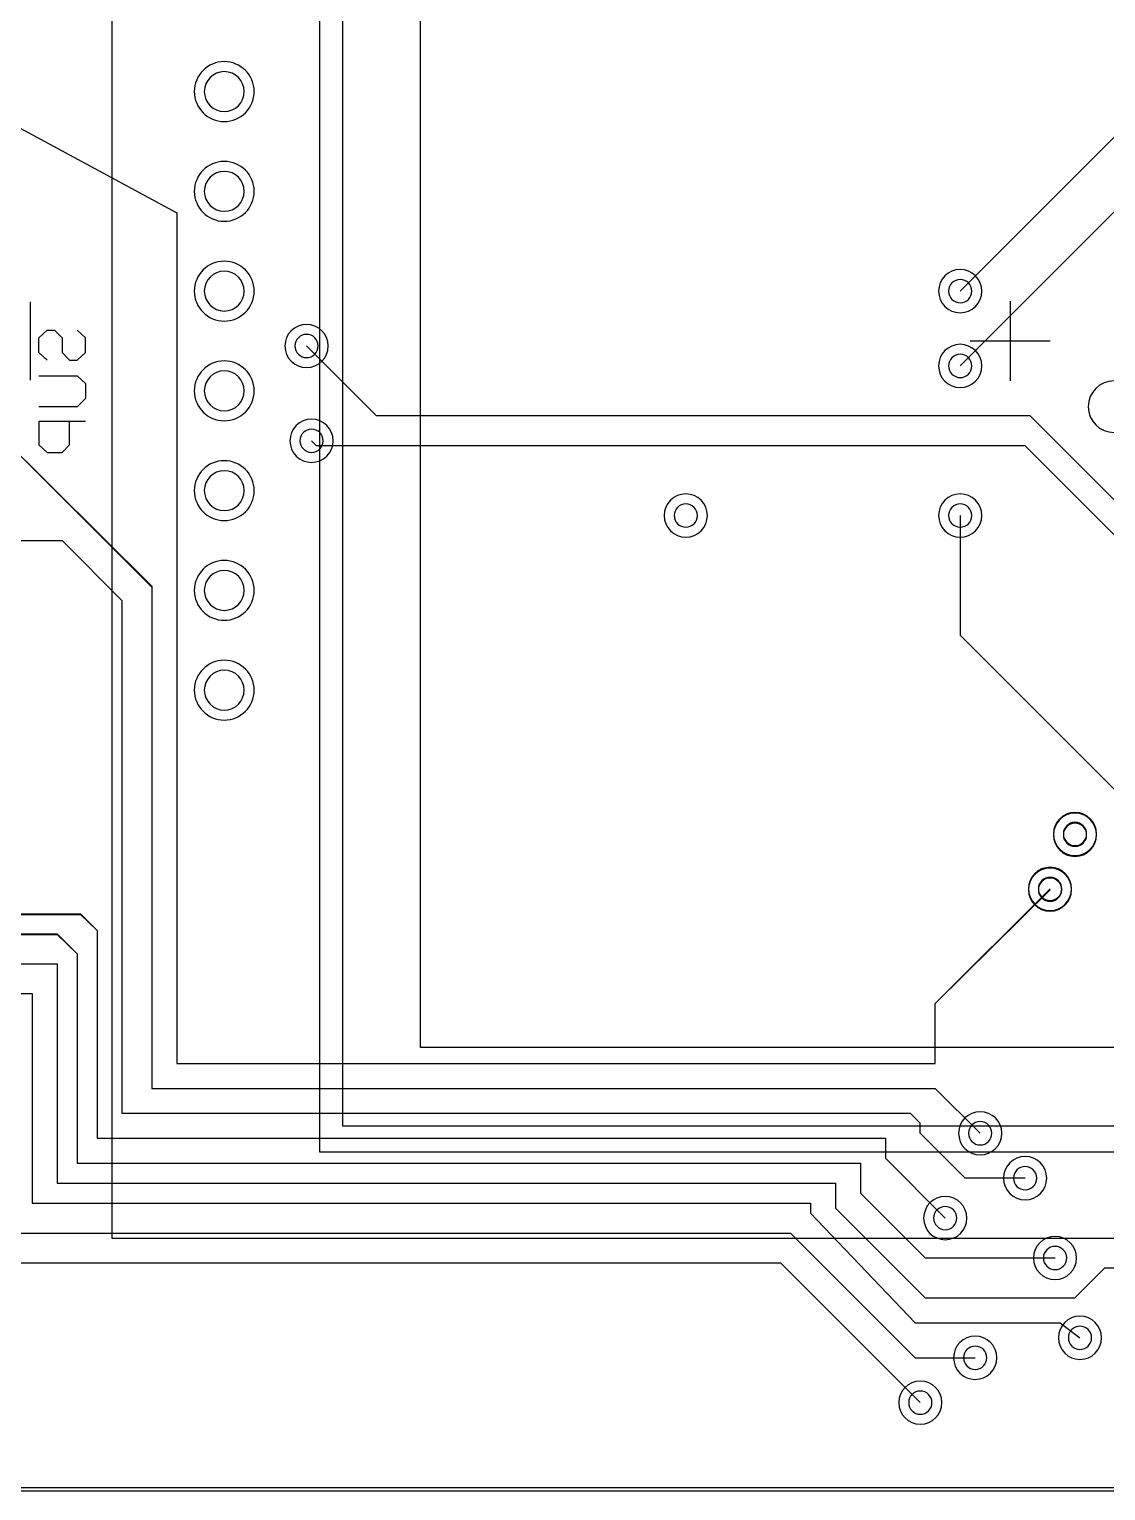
# Model space of a CAD drawing. Extents: x 82 to 213, y 78 to 137.
# Drawn here: x 149.3 to 176.7, y 78.48 to 115.69 of the extents above; entities that cross this region are included whole.
import ezdxf

# ---------------------------------------------------------------- set-up
doc = ezdxf.new("R2010")
doc.units = 0
for name, color, linetype in [('Circuit_2013-04-18', 7, 'CONTINUOUS'), ('Circuit_2013-08-08', 7, 'CONTINUOUS'), ('Cutout', 7, 'CONTINUOUS'), ('Holes', 7, 'CONTINUOUS')]:
    doc.layers.add(name, color=color, linetype=linetype)

msp = doc.modelspace()

# ---------------------------------------------------------------- linework, layer by layer
at = {"layer": 'Circuit_2013-04-18', "color": 1}
for points in [[(197.104, 84.913611), (197.104, 130.591278), (151.405167, 130.591278), (151.405167, 84.913611), (197.104, 84.913611)], [(191.240833, 87.771111), (191.240833, 127.733778), (157.268333, 127.733778), (157.268333, 87.771111), (191.240833, 87.771111)], [(159.258, 89.760778), (159.258, 125.744111), (184.255833, 125.744111), (184.255833, 89.760778), (159.258, 89.760778)], [(195.834, 117.912444), (181.864, 117.912444), (172.995167, 109.022444)], [(144.758833, 115.499444), (153.056167, 111.012111), (153.056167, 89.358611), (172.360167, 89.358611), (172.360167, 90.882611), (175.281167, 93.803611)], [(195.834, 115.372444), (181.229, 115.372444), (172.995167, 107.117444)], [(149.330833, 106.757611), (149.330833, 108.747278)], [(149.754167, 107.265611), (149.5425, 107.456111), (149.5425, 107.837111), (149.754167, 108.027611), (149.944667, 108.027611), (150.135167, 107.837111), (150.135167, 107.456111), (150.325667, 107.265611), (150.516167, 107.265611), (150.727833, 107.456111), (150.727833, 107.837111), (150.516167, 108.027611)], [(174.773167, 105.847444), (158.136167, 105.847444), (156.358167, 107.625444)], [(149.5425, 106.863444), (150.516167, 106.863444), (150.727833, 106.672944), (150.727833, 106.291944), (150.516167, 106.080278), (149.5425, 106.080278)], [(150.727833, 105.699278), (149.5425, 105.699278), (149.5425, 105.106611), (149.754167, 104.916111), (150.135167, 104.916111), (150.325667, 105.106611), (150.325667, 105.699278)], [(174.773167, 105.847444), (179.853167, 100.767444)], [(144.0815, 105.339444), (146.7485, 102.672444), (150.135167, 102.672444), (151.659167, 101.148444), (151.659167, 88.088611), (171.725167, 88.088611)], [(148.568833, 105.339444), (152.421167, 101.508278), (152.421167, 88.723611), (172.360167, 88.723611), (173.503167, 87.580611)], [(174.646167, 105.085444), (156.612167, 105.085444), (156.485167, 105.212444)], [(174.646167, 105.085444), (179.599167, 100.132444), (185.166, 100.132444), (187.452, 97.846444)], [(172.995167, 103.307444), (172.995167, 100.259444), (177.567167, 95.687444)], [(126.9365, 95.200611), (129.6035, 92.533611), (145.690167, 92.533611), (146.325167, 91.898611), (150.008167, 91.898611), (150.008167, 86.310611), (169.820167, 86.310611), (169.820167, 85.675611), (172.106167, 83.389611), (175.916167, 83.389611), (176.678167, 84.151611), (177.313167, 84.151611)], [(140.2715, 95.200611), (142.515167, 93.168611), (146.325167, 93.168611), (146.6215, 92.872278), (146.6215, 92.660611), (150.008167, 92.660611), (150.516167, 92.152611), (150.516167, 86.818611), (170.455167, 86.818611), (170.455167, 86.056611), (172.106167, 84.405611), (175.408167, 84.405611)], [(144.758833, 95.200611), (147.595167, 93.168611), (150.600833, 93.168611), (151.024167, 92.745278), (151.024167, 87.453611), (171.090167, 87.453611), (171.090167, 86.945611)], [(128.9685, 91.898611), (145.436167, 91.898611), (146.198167, 91.136611), (149.373167, 91.136611), (149.373167, 85.802611), (169.185167, 85.802611), (169.185167, 85.548611), (171.852167, 82.754611), (175.535167, 82.754611), (176.043167, 82.373611)], [(128.545167, 91.263611), (145.055167, 91.263611), (146.325167, 89.993611), (148.611167, 89.993611), (148.611167, 85.040611), (168.677167, 85.040611), (171.852167, 81.865611), (173.376167, 81.865611)], [(127.6985, 90.628611), (144.420167, 90.628611), (146.325167, 88.723611), (147.595167, 88.723611), (147.595167, 84.278611), (168.423167, 84.278611)], [(174.646167, 86.437611), (173.122167, 86.437611), (171.979167, 87.580611), (171.979167, 87.834611), (171.725167, 88.088611)], [(172.614167, 85.421611), (171.090167, 86.945611)], [(171.979167, 80.722611), (168.423167, 84.278611)], [(149.965833, 78.563611), (150.071667, 78.563611)], [(150.876, 78.563611), (150.981833, 78.563611)], [(151.807333, 78.563611), (151.913167, 78.563611)], [(152.7175, 78.563611), (152.823333, 78.563611)], [(153.627667, 78.563611), (153.7335, 78.563611)], [(154.537833, 78.563611), (154.643667, 78.563611)], [(155.469167, 78.563611), (155.575, 78.563611)], [(156.379333, 78.563611), (156.485167, 78.563611)], [(157.2895, 78.563611), (157.395333, 78.563611)], [(158.199667, 78.563611), (158.3055, 78.563611)], [(159.131, 78.563611), (159.236833, 78.563611)], [(160.041167, 78.563611), (160.147, 78.563611)], [(160.951333, 78.563611), (161.057167, 78.563611)], [(161.882667, 78.563611), (161.967333, 78.563611)], [(162.792833, 78.563611), (162.898667, 78.563611)], [(163.703, 78.563611), (163.808833, 78.563611)], [(164.613167, 78.563611), (164.719, 78.563611)], [(165.5445, 78.563611), (165.629167, 78.563611)], [(166.454667, 78.563611), (166.5605, 78.563611)], [(167.364833, 78.563611), (167.470667, 78.563611)], [(168.275, 78.563611), (168.380833, 78.563611)], [(169.206333, 78.563611), (169.312167, 78.563611)], [(170.1165, 78.563611), (170.222333, 78.563611)], [(171.026667, 78.563611), (171.1325, 78.563611)], [(171.936833, 78.563611), (172.042667, 78.563611)], [(172.868167, 78.563611), (172.974, 78.563611)], [(173.778333, 78.563611), (173.884167, 78.563611)], [(174.6885, 78.563611), (174.794333, 78.563611)], [(175.619833, 78.563611), (175.7045, 78.563611)], [(176.53, 78.563611), (176.635833, 78.563611)]]:
    msp.add_lwpolyline(points, dxfattribs=at)
at = {"layer": 'Circuit_2013-04-18', "color": 7}
for points in [[(154.770667, 114.102444), (154.770667, 114.102444)], [(155.024667, 114.102444), (155.024667, 114.102444)], [(154.770667, 111.562444), (154.770667, 111.562444)], [(155.024667, 111.562444), (155.024667, 111.562444)], [(154.770667, 109.022444), (154.770667, 109.022444)], [(155.024667, 109.022444), (155.024667, 109.022444)], [(173.2915, 109.022444), (173.2915, 109.022444)], [(173.5455, 109.022444), (173.5455, 109.022444)], [(174.265167, 108.768444), (174.265167, 106.736444)], [(156.6545, 107.625444), (156.6545, 107.625444)], [(156.9085, 107.625444), (156.9085, 107.625444)], [(173.249167, 107.752444), (175.281167, 107.752444)], [(173.2915, 107.117444), (173.2915, 107.117444)], [(173.5455, 107.117444), (173.5455, 107.117444)], [(154.770667, 106.482444), (154.770667, 106.482444)], [(155.024667, 106.482444), (155.024667, 106.482444)], [(156.7815, 105.212444), (156.7815, 105.212444)], [(157.0355, 105.212444), (157.0355, 105.212444)], [(154.770667, 103.942444), (154.770667, 103.942444)], [(155.024667, 103.942444), (155.024667, 103.942444)], [(166.3065, 103.307444), (166.3065, 103.307444)], [(166.5605, 103.307444), (166.5605, 103.307444)], [(173.2915, 103.307444), (173.2915, 103.307444)], [(173.5455, 103.307444), (173.5455, 103.307444)], [(154.770667, 101.402444), (154.770667, 101.402444)], [(155.024667, 101.402444), (155.024667, 101.402444)], [(154.770667, 98.862444), (154.770667, 98.862444)], [(155.024667, 98.862444), (155.024667, 98.862444)], [(176.2125, 95.200611), (176.2125, 95.200611)], [(176.4665, 95.200611), (176.4665, 95.200611)], [(175.5775, 93.803611), (175.5775, 93.803611)], [(175.8315, 93.803611), (175.8315, 93.803611)], [(173.7995, 87.580611), (173.7995, 87.580611)], [(174.0535, 87.580611), (174.0535, 87.580611)], [(174.9425, 86.437611), (174.9425, 86.437611)], [(175.1965, 86.437611), (175.1965, 86.437611)], [(172.9105, 85.421611), (172.9105, 85.421611)], [(173.1645, 85.421611), (173.1645, 85.421611)], [(175.7045, 84.405611), (175.7045, 84.405611)], [(175.9585, 84.405611), (175.9585, 84.405611)], [(176.3395, 82.373611), (176.3395, 82.373611)], [(176.5935, 82.373611), (176.5935, 82.373611)], [(173.6725, 81.865611), (173.6725, 81.865611)], [(173.9265, 81.865611), (173.9265, 81.865611)], [(172.2755, 80.722611), (172.2755, 80.722611)], [(172.5295, 80.722611), (172.5295, 80.722611)], [(83.481333, 78.563611), (210.439, 78.563611)]]:
    msp.add_lwpolyline(points, dxfattribs=at)
for points in [[(154.262667, 114.864444), (153.841825, 114.864444), (153.500667, 114.523286), (153.500667, 114.102444)], [(154.262667, 114.610444), (153.982107, 114.610444), (153.754667, 114.383004), (153.754667, 114.102444)], [(155.024667, 114.102444), (155.024667, 114.523286), (154.683508, 114.864444), (154.262667, 114.864444)], [(154.770667, 114.102444), (154.770667, 114.383004), (154.543227, 114.610444), (154.262667, 114.610444)], [(153.500667, 114.102444), (153.500667, 113.681603), (153.841825, 113.340444), (154.262667, 113.340444)], [(153.754667, 114.102444), (153.754667, 113.821885), (153.982107, 113.594444), (154.262667, 113.594444)], [(154.262667, 113.340444), (154.683508, 113.340444), (155.024667, 113.681603), (155.024667, 114.102444)], [(154.262667, 113.594444), (154.543227, 113.594444), (154.770667, 113.821885), (154.770667, 114.102444)], [(154.262667, 112.324444), (153.841825, 112.324444), (153.500667, 111.983286), (153.500667, 111.562444)], [(154.262667, 112.070444), (153.982107, 112.070444), (153.754667, 111.843004), (153.754667, 111.562444)], [(155.024667, 111.562444), (155.024667, 111.983286), (154.683508, 112.324444), (154.262667, 112.324444)], [(154.770667, 111.562444), (154.770667, 111.843004), (154.543227, 112.070444), (154.262667, 112.070444)], [(153.500667, 111.562444), (153.500667, 111.141603), (153.841825, 110.800444), (154.262667, 110.800444)], [(153.754667, 111.562444), (153.754667, 111.281885), (153.982107, 111.054444), (154.262667, 111.054444)], [(154.262667, 110.800444), (154.683508, 110.800444), (155.024667, 111.141603), (155.024667, 111.562444)], [(154.262667, 111.054444), (154.543227, 111.054444), (154.770667, 111.281885), (154.770667, 111.562444)], [(154.262667, 109.784444), (153.841825, 109.784444), (153.500667, 109.443286), (153.500667, 109.022444)], [(155.024667, 109.022444), (155.024667, 109.443286), (154.683508, 109.784444), (154.262667, 109.784444)], [(154.262667, 109.530444), (153.982107, 109.530444), (153.754667, 109.303004), (153.754667, 109.022444)], [(154.770667, 109.022444), (154.770667, 109.303004), (154.543227, 109.530444), (154.262667, 109.530444)], [(172.995167, 109.572778), (172.691225, 109.572778), (172.444833, 109.326384), (172.444833, 109.022444)], [(173.5455, 109.022444), (173.5455, 109.326384), (173.299109, 109.572778), (172.995167, 109.572778)], [(172.995167, 109.318778), (172.831506, 109.318778), (172.698833, 109.186105), (172.698833, 109.022444)], [(173.2915, 109.022444), (173.2915, 109.186105), (173.158827, 109.318778), (172.995167, 109.318778)], [(153.500667, 109.022444), (153.500667, 108.601603), (153.841825, 108.260444), (154.262667, 108.260444)], [(153.754667, 109.022444), (153.754667, 108.741885), (153.982107, 108.514444), (154.262667, 108.514444)], [(154.262667, 108.260444), (154.683508, 108.260444), (155.024667, 108.601603), (155.024667, 109.022444)], [(154.262667, 108.514444), (154.543227, 108.514444), (154.770667, 108.741885), (154.770667, 109.022444)], [(172.444833, 109.022444), (172.444833, 108.718502), (172.691225, 108.472111), (172.995167, 108.472111)], [(172.698833, 109.022444), (172.698833, 108.858784), (172.831506, 108.726111), (172.995167, 108.726111)], [(172.995167, 108.472111), (173.299109, 108.472111), (173.5455, 108.718502), (173.5455, 109.022444)], [(172.995167, 108.726111), (173.158827, 108.726111), (173.2915, 108.858784), (173.2915, 109.022444)], [(156.358167, 108.175778), (156.054225, 108.175778), (155.807833, 107.929384), (155.807833, 107.625444)], [(156.358167, 107.921778), (156.194506, 107.921778), (156.061833, 107.789105), (156.061833, 107.625444)], [(156.9085, 107.625444), (156.9085, 107.929384), (156.662106, 108.175778), (156.358167, 108.175778)], [(156.6545, 107.625444), (156.6545, 107.789105), (156.521827, 107.921778), (156.358167, 107.921778)], [(155.807833, 107.625444), (155.807833, 107.321502), (156.054225, 107.075111), (156.358167, 107.075111)], [(156.061833, 107.625444), (156.061833, 107.461784), (156.194506, 107.329111), (156.358167, 107.329111)], [(156.358167, 107.075111), (156.662106, 107.075111), (156.9085, 107.321502), (156.9085, 107.625444)], [(156.358167, 107.329111), (156.521827, 107.329111), (156.6545, 107.461784), (156.6545, 107.625444)], [(172.995167, 107.667778), (172.691225, 107.667778), (172.444833, 107.421384), (172.444833, 107.117444)], [(173.5455, 107.117444), (173.5455, 107.421384), (173.299109, 107.667778), (172.995167, 107.667778)], [(154.262667, 107.244444), (153.841825, 107.244444), (153.500667, 106.903286), (153.500667, 106.482444)], [(155.024667, 106.482444), (155.024667, 106.903286), (154.683508, 107.244444), (154.262667, 107.244444)], [(172.995167, 107.413778), (172.831506, 107.413778), (172.698833, 107.281105), (172.698833, 107.117444)], [(173.2915, 107.117444), (173.2915, 107.281105), (173.158827, 107.413778), (172.995167, 107.413778)], [(154.262667, 106.990444), (153.982107, 106.990444), (153.754667, 106.763004), (153.754667, 106.482444)], [(154.770667, 106.482444), (154.770667, 106.763004), (154.543227, 106.990444), (154.262667, 106.990444)], [(172.444833, 107.117444), (172.444833, 106.813502), (172.691225, 106.567111), (172.995167, 106.567111)], [(172.698833, 107.117444), (172.698833, 106.953784), (172.831506, 106.821111), (172.995167, 106.821111)], [(172.995167, 106.567111), (173.299109, 106.567111), (173.5455, 106.813502), (173.5455, 107.117444)], [(172.995167, 106.821111), (173.158827, 106.821111), (173.2915, 106.953784), (173.2915, 107.117444)], [(153.500667, 106.482444), (153.500667, 106.061603), (153.841825, 105.720444), (154.262667, 105.720444)], [(153.754667, 106.482444), (153.754667, 106.201885), (153.982107, 105.974444), (154.262667, 105.974444)], [(154.262667, 105.720444), (154.683508, 105.720444), (155.024667, 106.061603), (155.024667, 106.482444)], [(154.262667, 105.974444), (154.543227, 105.974444), (154.770667, 106.201885), (154.770667, 106.482444)], [(176.911, 106.736444), (176.54861, 106.736444), (176.254833, 106.442668), (176.254833, 106.080278)], [(176.254833, 106.080278), (176.254833, 105.717888), (176.54861, 105.424111), (176.911, 105.424111)], [(156.485167, 105.762778), (156.181225, 105.762778), (155.934833, 105.516384), (155.934833, 105.212444)], [(157.0355, 105.212444), (157.0355, 105.516384), (156.789109, 105.762778), (156.485167, 105.762778)], [(156.485167, 105.508778), (156.321506, 105.508778), (156.188833, 105.376105), (156.188833, 105.212444)], [(156.7815, 105.212444), (156.7815, 105.376105), (156.648827, 105.508778), (156.485167, 105.508778)], [(155.934833, 105.212444), (155.934833, 104.908502), (156.181225, 104.662111), (156.485167, 104.662111)], [(156.188833, 105.212444), (156.188833, 105.048784), (156.321506, 104.916111), (156.485167, 104.916111)], [(156.485167, 104.662111), (156.789109, 104.662111), (157.0355, 104.908502), (157.0355, 105.212444)], [(156.485167, 104.916111), (156.648827, 104.916111), (156.7815, 105.048784), (156.7815, 105.212444)], [(154.262667, 104.704444), (153.841825, 104.704444), (153.500667, 104.363286), (153.500667, 103.942444)], [(155.024667, 103.942444), (155.024667, 104.363286), (154.683508, 104.704444), (154.262667, 104.704444)], [(154.262667, 104.450444), (153.982107, 104.450444), (153.754667, 104.223004), (153.754667, 103.942444)], [(154.770667, 103.942444), (154.770667, 104.223004), (154.543227, 104.450444), (154.262667, 104.450444)], [(153.500667, 103.942444), (153.500667, 103.521603), (153.841825, 103.180444), (154.262667, 103.180444)], [(153.754667, 103.942444), (153.754667, 103.661885), (153.982107, 103.434444), (154.262667, 103.434444)], [(154.262667, 103.180444), (154.683508, 103.180444), (155.024667, 103.521603), (155.024667, 103.942444)], [(154.262667, 103.434444), (154.543227, 103.434444), (154.770667, 103.661885), (154.770667, 103.942444)], [(166.010167, 103.857778), (165.706225, 103.857778), (165.459833, 103.611384), (165.459833, 103.307444)], [(166.5605, 103.307444), (166.5605, 103.611384), (166.314109, 103.857778), (166.010167, 103.857778)], [(172.995167, 103.857778), (172.691225, 103.857778), (172.444833, 103.611384), (172.444833, 103.307444)], [(173.5455, 103.307444), (173.5455, 103.611384), (173.299109, 103.857778), (172.995167, 103.857778)], [(166.010167, 103.603778), (165.846506, 103.603778), (165.713833, 103.471105), (165.713833, 103.307444)], [(166.3065, 103.307444), (166.3065, 103.471105), (166.173827, 103.603778), (166.010167, 103.603778)], [(172.995167, 103.603778), (172.831506, 103.603778), (172.698833, 103.471105), (172.698833, 103.307444)], [(173.2915, 103.307444), (173.2915, 103.471105), (173.158827, 103.603778), (172.995167, 103.603778)], [(165.459833, 103.307444), (165.459833, 103.003502), (165.706225, 102.757111), (166.010167, 102.757111)], [(165.713833, 103.307444), (165.713833, 103.143784), (165.846506, 103.011111), (166.010167, 103.011111)], [(166.010167, 102.757111), (166.314109, 102.757111), (166.5605, 103.003502), (166.5605, 103.307444)], [(166.010167, 103.011111), (166.173827, 103.011111), (166.3065, 103.143784), (166.3065, 103.307444)], [(172.444833, 103.307444), (172.444833, 103.003502), (172.691225, 102.757111), (172.995167, 102.757111)], [(172.698833, 103.307444), (172.698833, 103.143784), (172.831506, 103.011111), (172.995167, 103.011111)], [(172.995167, 102.757111), (173.299109, 102.757111), (173.5455, 103.003502), (173.5455, 103.307444)], [(172.995167, 103.011111), (173.158827, 103.011111), (173.2915, 103.143784), (173.2915, 103.307444)], [(154.262667, 102.164444), (153.841825, 102.164444), (153.500667, 101.823286), (153.500667, 101.402444)], [(155.024667, 101.402444), (155.024667, 101.823286), (154.683508, 102.164444), (154.262667, 102.164444)], [(154.262667, 101.910444), (153.982107, 101.910444), (153.754667, 101.683004), (153.754667, 101.402444)], [(154.770667, 101.402444), (154.770667, 101.683004), (154.543227, 101.910444), (154.262667, 101.910444)], [(153.500667, 101.402444), (153.500667, 100.981603), (153.841825, 100.640444), (154.262667, 100.640444)], [(153.754667, 101.402444), (153.754667, 101.121885), (153.982107, 100.894444), (154.262667, 100.894444)], [(154.262667, 100.640444), (154.683508, 100.640444), (155.024667, 100.981603), (155.024667, 101.402444)], [(154.262667, 100.894444), (154.543227, 100.894444), (154.770667, 101.121885), (154.770667, 101.402444)], [(154.262667, 99.624444), (153.841825, 99.624444), (153.500667, 99.283286), (153.500667, 98.862444)], [(154.262667, 99.370444), (153.982107, 99.370444), (153.754667, 99.143004), (153.754667, 98.862444)], [(155.024667, 98.862444), (155.024667, 99.283286), (154.683508, 99.624444), (154.262667, 99.624444)], [(154.770667, 98.862444), (154.770667, 99.143004), (154.543227, 99.370444), (154.262667, 99.370444)], [(153.500667, 98.862444), (153.500667, 98.441603), (153.841825, 98.100444), (154.262667, 98.100444)], [(153.754667, 98.862444), (153.754667, 98.581885), (153.982107, 98.354444), (154.262667, 98.354444)], [(154.262667, 98.100444), (154.683508, 98.100444), (155.024667, 98.441603), (155.024667, 98.862444)], [(154.262667, 98.354444), (154.543227, 98.354444), (154.770667, 98.581885), (154.770667, 98.862444)], [(175.916167, 95.750944), (175.612225, 95.750944), (175.365833, 95.504553), (175.365833, 95.200611)], [(176.4665, 95.200611), (176.4665, 95.504553), (176.220109, 95.750944), (175.916167, 95.750944)], [(175.916167, 95.496944), (175.752506, 95.496944), (175.619833, 95.364272), (175.619833, 95.200611)], [(176.2125, 95.200611), (176.2125, 95.364272), (176.079827, 95.496944), (175.916167, 95.496944)], [(175.365833, 95.200611), (175.365833, 94.896669), (175.612225, 94.650278), (175.916167, 94.650278)], [(175.619833, 95.200611), (175.619833, 95.03695), (175.752506, 94.904278), (175.916167, 94.904278)], [(175.916167, 94.650278), (176.220109, 94.650278), (176.4665, 94.896669), (176.4665, 95.200611)], [(175.916167, 94.904278), (176.079827, 94.904278), (176.2125, 95.03695), (176.2125, 95.200611)], [(175.281167, 94.353944), (174.977225, 94.353944), (174.730833, 94.10755), (174.730833, 93.803611)], [(175.8315, 93.803611), (175.8315, 94.10755), (175.585109, 94.353944), (175.281167, 94.353944)], [(174.730833, 93.803611), (174.730833, 93.499669), (174.977225, 93.253278), (175.281167, 93.253278)], [(175.281167, 94.099944), (175.117506, 94.099944), (174.984833, 93.967272), (174.984833, 93.803611)], [(174.984833, 93.803611), (174.984833, 93.63995), (175.117506, 93.507278), (175.281167, 93.507278)], [(175.5775, 93.803611), (175.5775, 93.967272), (175.444827, 94.099944), (175.281167, 94.099944)], [(175.281167, 93.253278), (175.585109, 93.253278), (175.8315, 93.499669), (175.8315, 93.803611)], [(175.281167, 93.507278), (175.444827, 93.507278), (175.5775, 93.63995), (175.5775, 93.803611)], [(173.503167, 88.130944), (173.199225, 88.130944), (172.952833, 87.88455), (172.952833, 87.580611)], [(173.503167, 87.876944), (173.339506, 87.876944), (173.206833, 87.744272), (173.206833, 87.580611)], [(174.0535, 87.580611), (174.0535, 87.88455), (173.807106, 88.130944), (173.503167, 88.130944)], [(173.7995, 87.580611), (173.7995, 87.744272), (173.666827, 87.876944), (173.503167, 87.876944)], [(172.952833, 87.580611), (172.952833, 87.276669), (173.199225, 87.030278), (173.503167, 87.030278)], [(173.206833, 87.580611), (173.206833, 87.41695), (173.339506, 87.284278), (173.503167, 87.284278)], [(173.503167, 87.030278), (173.807106, 87.030278), (174.0535, 87.276669), (174.0535, 87.580611)], [(173.503167, 87.284278), (173.666827, 87.284278), (173.7995, 87.41695), (173.7995, 87.580611)], [(174.646167, 86.987944), (174.342225, 86.987944), (174.095833, 86.74155), (174.095833, 86.437611)], [(174.646167, 86.733944), (174.482506, 86.733944), (174.349833, 86.601272), (174.349833, 86.437611)], [(175.1965, 86.437611), (175.1965, 86.74155), (174.950109, 86.987944), (174.646167, 86.987944)], [(174.9425, 86.437611), (174.9425, 86.601272), (174.809827, 86.733944), (174.646167, 86.733944)], [(174.095833, 86.437611), (174.095833, 86.133672), (174.342225, 85.887278), (174.646167, 85.887278)], [(174.349833, 86.437611), (174.349833, 86.27395), (174.482506, 86.141278), (174.646167, 86.141278)], [(174.646167, 85.887278), (174.950109, 85.887278), (175.1965, 86.133672), (175.1965, 86.437611)], [(174.646167, 86.141278), (174.809827, 86.141278), (174.9425, 86.27395), (174.9425, 86.437611)], [(172.614167, 85.971944), (172.310225, 85.971944), (172.063833, 85.72555), (172.063833, 85.421611)], [(173.1645, 85.421611), (173.1645, 85.72555), (172.918106, 85.971944), (172.614167, 85.971944)], [(172.614167, 85.717944), (172.450506, 85.717944), (172.317833, 85.585272), (172.317833, 85.421611)], [(172.9105, 85.421611), (172.9105, 85.585272), (172.777827, 85.717944), (172.614167, 85.717944)], [(172.063833, 85.421611), (172.063833, 85.117669), (172.310225, 84.871278), (172.614167, 84.871278)], [(172.317833, 85.421611), (172.317833, 85.25795), (172.450506, 85.125278), (172.614167, 85.125278)], [(172.614167, 84.871278), (172.918106, 84.871278), (173.1645, 85.117669), (173.1645, 85.421611)], [(172.614167, 85.125278), (172.777827, 85.125278), (172.9105, 85.25795), (172.9105, 85.421611)], [(175.408167, 84.955944), (175.104225, 84.955944), (174.857833, 84.70955), (174.857833, 84.405611)], [(175.9585, 84.405611), (175.9585, 84.70955), (175.712106, 84.955944), (175.408167, 84.955944)], [(175.408167, 84.701944), (175.244506, 84.701944), (175.111833, 84.569272), (175.111833, 84.405611)], [(175.7045, 84.405611), (175.7045, 84.569272), (175.571827, 84.701944), (175.408167, 84.701944)], [(174.857833, 84.405611), (174.857833, 84.101669), (175.104225, 83.855278), (175.408167, 83.855278)], [(175.111833, 84.405611), (175.111833, 84.24195), (175.244506, 84.109278), (175.408167, 84.109278)], [(175.408167, 83.855278), (175.712106, 83.855278), (175.9585, 84.101669), (175.9585, 84.405611)], [(175.408167, 84.109278), (175.571827, 84.109278), (175.7045, 84.24195), (175.7045, 84.405611)], [(176.043167, 82.923944), (175.739225, 82.923944), (175.492833, 82.67755), (175.492833, 82.373611)], [(176.043167, 82.669944), (175.879506, 82.669944), (175.746833, 82.537272), (175.746833, 82.373611)], [(176.5935, 82.373611), (176.5935, 82.67755), (176.347106, 82.923944), (176.043167, 82.923944)], [(176.3395, 82.373611), (176.3395, 82.537272), (176.206827, 82.669944), (176.043167, 82.669944)], [(173.376167, 82.415944), (173.072225, 82.415944), (172.825833, 82.16955), (172.825833, 81.865611)], [(173.9265, 81.865611), (173.9265, 82.16955), (173.680109, 82.415944), (173.376167, 82.415944)], [(175.492833, 82.373611), (175.492833, 82.069669), (175.739225, 81.823278), (176.043167, 81.823278)], [(175.746833, 82.373611), (175.746833, 82.20995), (175.879506, 82.077278), (176.043167, 82.077278)], [(176.043167, 81.823278), (176.347106, 81.823278), (176.5935, 82.069669), (176.5935, 82.373611)], [(176.043167, 82.077278), (176.206827, 82.077278), (176.3395, 82.20995), (176.3395, 82.373611)], [(172.825833, 81.865611), (172.825833, 81.561669), (173.072225, 81.315278), (173.376167, 81.315278)], [(173.376167, 82.161944), (173.212506, 82.161944), (173.079833, 82.029272), (173.079833, 81.865611)], [(173.079833, 81.865611), (173.079833, 81.70195), (173.212506, 81.569278), (173.376167, 81.569278)], [(173.6725, 81.865611), (173.6725, 82.029272), (173.539827, 82.161944), (173.376167, 82.161944)], [(173.376167, 81.315278), (173.680109, 81.315278), (173.9265, 81.561669), (173.9265, 81.865611)], [(173.376167, 81.569278), (173.539827, 81.569278), (173.6725, 81.70195), (173.6725, 81.865611)], [(171.979167, 81.272944), (171.675225, 81.272944), (171.428833, 81.02655), (171.428833, 80.722611)], [(172.5295, 80.722611), (172.5295, 81.02655), (172.283106, 81.272944), (171.979167, 81.272944)], [(171.979167, 81.018944), (171.815506, 81.018944), (171.682833, 80.886272), (171.682833, 80.722611)], [(172.2755, 80.722611), (172.2755, 80.886272), (172.142827, 81.018944), (171.979167, 81.018944)], [(171.428833, 80.722611), (171.428833, 80.418672), (171.675225, 80.172278), (171.979167, 80.172278)], [(171.682833, 80.722611), (171.682833, 80.55895), (171.815506, 80.426278), (171.979167, 80.426278)], [(171.979167, 80.172278), (172.283106, 80.172278), (172.5295, 80.418672), (172.5295, 80.722611)], [(171.979167, 80.426278), (172.142827, 80.426278), (172.2755, 80.55895), (172.2755, 80.722611)]]:
    msp.add_open_spline(points, degree=3, dxfattribs=at)
at = {"layer": 'Circuit_2013-08-08', "color": 1}
for points in [[(197.104, 84.913611), (197.104, 130.591278), (151.405167, 130.591278), (151.405167, 84.913611), (197.104, 84.913611)], [(191.240833, 87.771111), (191.240833, 127.733778), (157.268333, 127.733778), (157.268333, 87.771111), (191.240833, 87.771111)], [(159.258, 89.760778), (159.258, 125.744111), (184.255833, 125.744111), (184.255833, 89.760778), (159.258, 89.760778)], [(195.834, 117.912444), (181.864, 117.912444), (172.995167, 109.022444)], [(144.758833, 115.499444), (153.056167, 111.012111), (153.056167, 89.358611), (172.360167, 89.358611), (172.360167, 90.882611), (175.281167, 93.782444)], [(195.834, 115.372444), (181.229, 115.372444), (172.995167, 107.117444)], [(149.330833, 106.757611), (149.330833, 108.747278)], [(149.754167, 107.265611), (149.5425, 107.456111), (149.5425, 107.837111), (149.754167, 108.027611), (149.944667, 108.027611), (150.135167, 107.837111), (150.135167, 107.456111), (150.325667, 107.265611), (150.516167, 107.265611), (150.727833, 107.456111), (150.727833, 107.837111), (150.516167, 108.027611)], [(174.773167, 105.847444), (158.136167, 105.847444), (156.358167, 107.625444)], [(149.5425, 106.863444), (150.516167, 106.863444), (150.727833, 106.672944), (150.727833, 106.291944), (150.516167, 106.080278), (149.5425, 106.080278)], [(150.727833, 105.699278), (149.5425, 105.699278), (149.5425, 105.106611), (149.754167, 104.916111), (150.135167, 104.916111), (150.325667, 105.106611), (150.325667, 105.699278)], [(174.773167, 105.847444), (179.853167, 100.767444)], [(144.0815, 105.339444), (146.7485, 102.672444), (150.135167, 102.672444), (151.659167, 101.148444), (151.659167, 88.088611), (171.725167, 88.088611)], [(148.568833, 105.339444), (152.421167, 101.487111), (152.421167, 88.723611), (172.360167, 88.723611), (173.503167, 87.580611)], [(174.646167, 105.085444), (156.612167, 105.085444), (156.485167, 105.212444)], [(174.646167, 105.085444), (179.599167, 100.132444), (185.166, 100.132444), (187.452, 97.846444)], [(172.995167, 103.307444), (172.995167, 100.259444), (177.567167, 95.687444)], [(126.9365, 95.179444), (129.6035, 92.533611), (145.690167, 92.533611), (146.325167, 91.898611), (150.008167, 91.898611), (150.008167, 86.310611), (169.820167, 86.310611), (169.820167, 85.675611), (172.106167, 83.389611), (175.916167, 83.389611), (176.678167, 84.151611), (177.313167, 84.151611)], [(140.2715, 95.179444), (142.515167, 93.147444), (146.325167, 93.147444), (146.6215, 92.872278), (146.6215, 92.639444), (150.008167, 92.639444), (150.516167, 92.152611), (150.516167, 86.818611), (170.455167, 86.818611), (170.455167, 86.056611), (172.106167, 84.405611), (175.408167, 84.405611)], [(144.758833, 95.179444), (147.595167, 93.147444), (150.600833, 93.147444), (151.024167, 92.745278), (151.024167, 87.453611), (171.090167, 87.453611), (171.090167, 86.945611)], [(128.9685, 91.898611), (145.436167, 91.898611), (146.198167, 91.136611), (149.373167, 91.136611), (149.373167, 85.802611), (169.185167, 85.802611), (169.185167, 85.548611), (171.852167, 82.754611), (175.535167, 82.754611), (176.043167, 82.373611)], [(128.545167, 91.263611), (145.055167, 91.263611), (146.325167, 89.993611), (148.611167, 89.993611), (148.611167, 85.040611), (168.677167, 85.040611), (171.852167, 81.865611), (173.376167, 81.865611)], [(127.6985, 90.628611), (144.420167, 90.628611), (146.325167, 88.723611), (147.595167, 88.723611), (147.595167, 84.278611), (168.423167, 84.278611)], [(174.646167, 86.437611), (173.122167, 86.437611), (171.979167, 87.580611), (171.979167, 87.834611), (171.725167, 88.088611)], [(172.614167, 85.421611), (171.090167, 86.945611)], [(171.979167, 80.722611), (168.423167, 84.278611)], [(149.965833, 78.563611), (150.071667, 78.563611)], [(150.876, 78.563611), (150.981833, 78.563611)], [(151.807333, 78.563611), (151.913167, 78.563611)], [(152.7175, 78.563611), (152.823333, 78.563611)], [(153.627667, 78.563611), (153.7335, 78.563611)], [(154.537833, 78.563611), (154.643667, 78.563611)], [(155.469167, 78.563611), (155.575, 78.563611)], [(156.379333, 78.563611), (156.485167, 78.563611)], [(157.2895, 78.563611), (157.395333, 78.563611)], [(158.199667, 78.563611), (158.3055, 78.563611)], [(159.131, 78.563611), (159.236833, 78.563611)], [(160.041167, 78.563611), (160.147, 78.563611)], [(160.951333, 78.563611), (161.057167, 78.563611)], [(161.882667, 78.563611), (161.967333, 78.563611)], [(162.792833, 78.563611), (162.898667, 78.563611)], [(163.703, 78.563611), (163.808833, 78.563611)], [(164.613167, 78.563611), (164.719, 78.563611)], [(165.5445, 78.563611), (165.629167, 78.563611)], [(166.454667, 78.563611), (166.5605, 78.563611)], [(167.364833, 78.563611), (167.470667, 78.563611)], [(168.275, 78.563611), (168.380833, 78.563611)], [(169.206333, 78.563611), (169.312167, 78.563611)], [(170.1165, 78.563611), (170.222333, 78.563611)], [(171.026667, 78.563611), (171.1325, 78.563611)], [(171.936833, 78.563611), (172.042667, 78.563611)], [(172.868167, 78.563611), (172.974, 78.563611)], [(173.778333, 78.563611), (173.884167, 78.563611)], [(174.6885, 78.563611), (174.794333, 78.563611)], [(175.619833, 78.563611), (175.7045, 78.563611)], [(176.53, 78.563611), (176.635833, 78.563611)]]:
    msp.add_lwpolyline(points, dxfattribs=at)
at = {"layer": 'Circuit_2013-08-08', "color": 7}
for points in [[(154.770667, 114.102444), (154.770667, 114.102444)], [(155.024667, 114.102444), (155.024667, 114.102444)], [(154.770667, 111.562444), (154.770667, 111.562444)], [(155.024667, 111.562444), (155.024667, 111.562444)], [(154.770667, 109.022444), (154.770667, 109.022444)], [(155.024667, 109.022444), (155.024667, 109.022444)], [(173.2915, 109.022444), (173.2915, 109.022444)], [(173.5455, 109.022444), (173.5455, 109.022444)], [(174.265167, 108.768444), (174.265167, 106.736444)], [(156.6545, 107.625444), (156.6545, 107.625444)], [(156.9085, 107.625444), (156.9085, 107.625444)], [(173.249167, 107.752444), (175.281167, 107.752444)], [(173.2915, 107.117444), (173.2915, 107.117444)], [(173.5455, 107.117444), (173.5455, 107.117444)], [(154.770667, 106.482444), (154.770667, 106.482444)], [(155.024667, 106.482444), (155.024667, 106.482444)], [(156.7815, 105.212444), (156.7815, 105.212444)], [(157.0355, 105.212444), (157.0355, 105.212444)], [(154.770667, 103.942444), (154.770667, 103.942444)], [(155.024667, 103.942444), (155.024667, 103.942444)], [(166.3065, 103.307444), (166.3065, 103.307444)], [(166.5605, 103.307444), (166.5605, 103.307444)], [(173.2915, 103.307444), (173.2915, 103.307444)], [(173.5455, 103.307444), (173.5455, 103.307444)], [(154.770667, 101.402444), (154.770667, 101.402444)], [(155.024667, 101.402444), (155.024667, 101.402444)], [(154.770667, 98.862444), (154.770667, 98.862444)], [(155.024667, 98.862444), (155.024667, 98.862444)], [(176.2125, 95.179444), (176.2125, 95.179444)], [(176.4665, 95.179444), (176.4665, 95.179444)], [(175.5775, 93.782444), (175.5775, 93.782444)], [(175.8315, 93.782444), (175.8315, 93.782444)], [(173.7995, 87.580611), (173.7995, 87.580611)], [(174.0535, 87.580611), (174.0535, 87.580611)], [(174.9425, 86.437611), (174.9425, 86.437611)], [(175.1965, 86.437611), (175.1965, 86.437611)], [(172.9105, 85.421611), (172.9105, 85.421611)], [(173.1645, 85.421611), (173.1645, 85.421611)], [(175.7045, 84.405611), (175.7045, 84.405611)], [(175.9585, 84.405611), (175.9585, 84.405611)], [(176.3395, 82.373611), (176.3395, 82.373611)], [(176.5935, 82.373611), (176.5935, 82.373611)], [(173.6725, 81.865611), (173.6725, 81.865611)], [(173.9265, 81.865611), (173.9265, 81.865611)], [(172.2755, 80.722611), (172.2755, 80.722611)], [(172.5295, 80.722611), (172.5295, 80.722611)], [(83.481333, 78.563611), (210.439, 78.563611)]]:
    msp.add_lwpolyline(points, dxfattribs=at)
for points in [[(154.262667, 114.864444), (153.841825, 114.864444), (153.500667, 114.523286), (153.500667, 114.102444)], [(154.262667, 114.610444), (153.982107, 114.610444), (153.754667, 114.383004), (153.754667, 114.102444)], [(155.024667, 114.102444), (155.024667, 114.523286), (154.683508, 114.864444), (154.262667, 114.864444)], [(154.770667, 114.102444), (154.770667, 114.383004), (154.543227, 114.610444), (154.262667, 114.610444)], [(153.500667, 114.102444), (153.500667, 113.681603), (153.841825, 113.340444), (154.262667, 113.340444)], [(153.754667, 114.102444), (153.754667, 113.821885), (153.982107, 113.594444), (154.262667, 113.594444)], [(154.262667, 113.340444), (154.683508, 113.340444), (155.024667, 113.681603), (155.024667, 114.102444)], [(154.262667, 113.594444), (154.543227, 113.594444), (154.770667, 113.821885), (154.770667, 114.102444)], [(154.262667, 112.324444), (153.841825, 112.324444), (153.500667, 111.983286), (153.500667, 111.562444)], [(154.262667, 112.070444), (153.982107, 112.070444), (153.754667, 111.843004), (153.754667, 111.562444)], [(155.024667, 111.562444), (155.024667, 111.983286), (154.683508, 112.324444), (154.262667, 112.324444)], [(154.770667, 111.562444), (154.770667, 111.843004), (154.543227, 112.070444), (154.262667, 112.070444)], [(153.500667, 111.562444), (153.500667, 111.141603), (153.841825, 110.800444), (154.262667, 110.800444)], [(153.754667, 111.562444), (153.754667, 111.281885), (153.982107, 111.054444), (154.262667, 111.054444)], [(154.262667, 110.800444), (154.683508, 110.800444), (155.024667, 111.141603), (155.024667, 111.562444)], [(154.262667, 111.054444), (154.543227, 111.054444), (154.770667, 111.281885), (154.770667, 111.562444)], [(154.262667, 109.784444), (153.841825, 109.784444), (153.500667, 109.443286), (153.500667, 109.022444)], [(155.024667, 109.022444), (155.024667, 109.443286), (154.683508, 109.784444), (154.262667, 109.784444)], [(154.262667, 109.530444), (153.982107, 109.530444), (153.754667, 109.303004), (153.754667, 109.022444)], [(154.770667, 109.022444), (154.770667, 109.303004), (154.543227, 109.530444), (154.262667, 109.530444)], [(172.995167, 109.572778), (172.691225, 109.572778), (172.444833, 109.326386), (172.444833, 109.022444)], [(173.5455, 109.022444), (173.5455, 109.326386), (173.299109, 109.572778), (172.995167, 109.572778)], [(172.995167, 109.318778), (172.831506, 109.318778), (172.698833, 109.186105), (172.698833, 109.022444)], [(173.2915, 109.022444), (173.2915, 109.186105), (173.158827, 109.318778), (172.995167, 109.318778)], [(153.500667, 109.022444), (153.500667, 108.601603), (153.841825, 108.260444), (154.262667, 108.260444)], [(153.754667, 109.022444), (153.754667, 108.741885), (153.982107, 108.514444), (154.262667, 108.514444)], [(154.262667, 108.260444), (154.683508, 108.260444), (155.024667, 108.601603), (155.024667, 109.022444)], [(154.262667, 108.514444), (154.543227, 108.514444), (154.770667, 108.741885), (154.770667, 109.022444)], [(172.444833, 109.022444), (172.444833, 108.718502), (172.691225, 108.472111), (172.995167, 108.472111)], [(172.698833, 109.022444), (172.698833, 108.858784), (172.831506, 108.726111), (172.995167, 108.726111)], [(172.995167, 108.472111), (173.299109, 108.472111), (173.5455, 108.718502), (173.5455, 109.022444)], [(172.995167, 108.726111), (173.158827, 108.726111), (173.2915, 108.858784), (173.2915, 109.022444)], [(156.358167, 108.175778), (156.054225, 108.175778), (155.807833, 107.929386), (155.807833, 107.625444)], [(156.358167, 107.921778), (156.194506, 107.921778), (156.061833, 107.789105), (156.061833, 107.625444)], [(156.9085, 107.625444), (156.9085, 107.929386), (156.662106, 108.175778), (156.358167, 108.175778)], [(156.6545, 107.625444), (156.6545, 107.789105), (156.521827, 107.921778), (156.358167, 107.921778)], [(155.807833, 107.625444), (155.807833, 107.321502), (156.054225, 107.075111), (156.358167, 107.075111)], [(156.061833, 107.625444), (156.061833, 107.461784), (156.194506, 107.329111), (156.358167, 107.329111)], [(156.358167, 107.075111), (156.662106, 107.075111), (156.9085, 107.321502), (156.9085, 107.625444)], [(156.358167, 107.329111), (156.521827, 107.329111), (156.6545, 107.461784), (156.6545, 107.625444)], [(172.995167, 107.667778), (172.691225, 107.667778), (172.444833, 107.421386), (172.444833, 107.117444)], [(173.5455, 107.117444), (173.5455, 107.421386), (173.299109, 107.667778), (172.995167, 107.667778)], [(154.262667, 107.244444), (153.841825, 107.244444), (153.500667, 106.903286), (153.500667, 106.482444)], [(155.024667, 106.482444), (155.024667, 106.903286), (154.683508, 107.244444), (154.262667, 107.244444)], [(172.995167, 107.413778), (172.831506, 107.413778), (172.698833, 107.281105), (172.698833, 107.117444)], [(173.2915, 107.117444), (173.2915, 107.281105), (173.158827, 107.413778), (172.995167, 107.413778)], [(154.262667, 106.990444), (153.982107, 106.990444), (153.754667, 106.763004), (153.754667, 106.482444)], [(154.770667, 106.482444), (154.770667, 106.763004), (154.543227, 106.990444), (154.262667, 106.990444)], [(172.444833, 107.117444), (172.444833, 106.813502), (172.691225, 106.567111), (172.995167, 106.567111)], [(172.698833, 107.117444), (172.698833, 106.953784), (172.831506, 106.821111), (172.995167, 106.821111)], [(172.995167, 106.567111), (173.299109, 106.567111), (173.5455, 106.813502), (173.5455, 107.117444)], [(172.995167, 106.821111), (173.158827, 106.821111), (173.2915, 106.953784), (173.2915, 107.117444)], [(153.500667, 106.482444), (153.500667, 106.061603), (153.841825, 105.720444), (154.262667, 105.720444)], [(153.754667, 106.482444), (153.754667, 106.201885), (153.982107, 105.974444), (154.262667, 105.974444)], [(154.262667, 105.720444), (154.683508, 105.720444), (155.024667, 106.061603), (155.024667, 106.482444)], [(154.262667, 105.974444), (154.543227, 105.974444), (154.770667, 106.201885), (154.770667, 106.482444)], [(176.911, 106.736444), (176.54861, 106.736444), (176.254833, 106.442668), (176.254833, 106.080278)], [(176.254833, 106.080278), (176.254833, 105.717888), (176.54861, 105.424111), (176.911, 105.424111)], [(156.485167, 105.762778), (156.181225, 105.762778), (155.934833, 105.516386), (155.934833, 105.212444)], [(157.0355, 105.212444), (157.0355, 105.516386), (156.789109, 105.762778), (156.485167, 105.762778)], [(156.485167, 105.508778), (156.321506, 105.508778), (156.188833, 105.376105), (156.188833, 105.212444)], [(156.7815, 105.212444), (156.7815, 105.376105), (156.648827, 105.508778), (156.485167, 105.508778)], [(155.934833, 105.212444), (155.934833, 104.908502), (156.181225, 104.662111), (156.485167, 104.662111)], [(156.188833, 105.212444), (156.188833, 105.048784), (156.321506, 104.916111), (156.485167, 104.916111)], [(156.485167, 104.662111), (156.789109, 104.662111), (157.0355, 104.908502), (157.0355, 105.212444)], [(156.485167, 104.916111), (156.648827, 104.916111), (156.7815, 105.048784), (156.7815, 105.212444)], [(154.262667, 104.704444), (153.841825, 104.704444), (153.500667, 104.363286), (153.500667, 103.942444)], [(155.024667, 103.942444), (155.024667, 104.363286), (154.683508, 104.704444), (154.262667, 104.704444)], [(154.262667, 104.450444), (153.982107, 104.450444), (153.754667, 104.223004), (153.754667, 103.942444)], [(154.770667, 103.942444), (154.770667, 104.223004), (154.543227, 104.450444), (154.262667, 104.450444)], [(153.500667, 103.942444), (153.500667, 103.521603), (153.841825, 103.180444), (154.262667, 103.180444)], [(153.754667, 103.942444), (153.754667, 103.661885), (153.982107, 103.434444), (154.262667, 103.434444)], [(154.262667, 103.180444), (154.683508, 103.180444), (155.024667, 103.521603), (155.024667, 103.942444)], [(154.262667, 103.434444), (154.543227, 103.434444), (154.770667, 103.661885), (154.770667, 103.942444)], [(166.010167, 103.857778), (165.706225, 103.857778), (165.459833, 103.611386), (165.459833, 103.307444)], [(166.5605, 103.307444), (166.5605, 103.611386), (166.314109, 103.857778), (166.010167, 103.857778)], [(172.995167, 103.857778), (172.691225, 103.857778), (172.444833, 103.611386), (172.444833, 103.307444)], [(173.5455, 103.307444), (173.5455, 103.611386), (173.299109, 103.857778), (172.995167, 103.857778)], [(166.010167, 103.603778), (165.846506, 103.603778), (165.713833, 103.471105), (165.713833, 103.307444)], [(166.3065, 103.307444), (166.3065, 103.471105), (166.173827, 103.603778), (166.010167, 103.603778)], [(172.995167, 103.603778), (172.831506, 103.603778), (172.698833, 103.471105), (172.698833, 103.307444)], [(173.2915, 103.307444), (173.2915, 103.471105), (173.158827, 103.603778), (172.995167, 103.603778)], [(165.459833, 103.307444), (165.459833, 103.003502), (165.706225, 102.757111), (166.010167, 102.757111)], [(165.713833, 103.307444), (165.713833, 103.143784), (165.846506, 103.011111), (166.010167, 103.011111)], [(166.010167, 102.757111), (166.314109, 102.757111), (166.5605, 103.003502), (166.5605, 103.307444)], [(166.010167, 103.011111), (166.173827, 103.011111), (166.3065, 103.143784), (166.3065, 103.307444)], [(172.444833, 103.307444), (172.444833, 103.003502), (172.691225, 102.757111), (172.995167, 102.757111)], [(172.698833, 103.307444), (172.698833, 103.143784), (172.831506, 103.011111), (172.995167, 103.011111)], [(172.995167, 102.757111), (173.299109, 102.757111), (173.5455, 103.003502), (173.5455, 103.307444)], [(172.995167, 103.011111), (173.158827, 103.011111), (173.2915, 103.143784), (173.2915, 103.307444)], [(154.262667, 102.164444), (153.841825, 102.164444), (153.500667, 101.823286), (153.500667, 101.402444)], [(155.024667, 101.402444), (155.024667, 101.823286), (154.683508, 102.164444), (154.262667, 102.164444)], [(154.262667, 101.910444), (153.982107, 101.910444), (153.754667, 101.683004), (153.754667, 101.402444)], [(154.770667, 101.402444), (154.770667, 101.683004), (154.543227, 101.910444), (154.262667, 101.910444)], [(153.500667, 101.402444), (153.500667, 100.981603), (153.841825, 100.640444), (154.262667, 100.640444)], [(153.754667, 101.402444), (153.754667, 101.121885), (153.982107, 100.894444), (154.262667, 100.894444)], [(154.262667, 100.640444), (154.683508, 100.640444), (155.024667, 100.981603), (155.024667, 101.402444)], [(154.262667, 100.894444), (154.543227, 100.894444), (154.770667, 101.121885), (154.770667, 101.402444)], [(154.262667, 99.624444), (153.841825, 99.624444), (153.500667, 99.283286), (153.500667, 98.862444)], [(154.262667, 99.370444), (153.982107, 99.370444), (153.754667, 99.143004), (153.754667, 98.862444)], [(155.024667, 98.862444), (155.024667, 99.283286), (154.683508, 99.624444), (154.262667, 99.624444)], [(154.770667, 98.862444), (154.770667, 99.143004), (154.543227, 99.370444), (154.262667, 99.370444)], [(153.500667, 98.862444), (153.500667, 98.441603), (153.841825, 98.100444), (154.262667, 98.100444)], [(153.754667, 98.862444), (153.754667, 98.581885), (153.982107, 98.354444), (154.262667, 98.354444)], [(154.262667, 98.100444), (154.683508, 98.100444), (155.024667, 98.441603), (155.024667, 98.862444)], [(154.262667, 98.354444), (154.543227, 98.354444), (154.770667, 98.581885), (154.770667, 98.862444)], [(175.916167, 95.729778), (175.612225, 95.729778), (175.365833, 95.483386), (175.365833, 95.179444)], [(176.4665, 95.179444), (176.4665, 95.483386), (176.220109, 95.729778), (175.916167, 95.729778)], [(175.916167, 95.475778), (175.752506, 95.475778), (175.619833, 95.343105), (175.619833, 95.179444)], [(176.2125, 95.179444), (176.2125, 95.343105), (176.079827, 95.475778), (175.916167, 95.475778)], [(175.365833, 95.179444), (175.365833, 94.875502), (175.612225, 94.629111), (175.916167, 94.629111)], [(175.619833, 95.179444), (175.619833, 95.015784), (175.752506, 94.883111), (175.916167, 94.883111)], [(175.916167, 94.629111), (176.220109, 94.629111), (176.4665, 94.875502), (176.4665, 95.179444)], [(175.916167, 94.883111), (176.079827, 94.883111), (176.2125, 95.015784), (176.2125, 95.179444)], [(175.281167, 94.332778), (174.977225, 94.332778), (174.730833, 94.086386), (174.730833, 93.782444)], [(175.8315, 93.782444), (175.8315, 94.086386), (175.585109, 94.332778), (175.281167, 94.332778)], [(174.730833, 93.782444), (174.730833, 93.478502), (174.977225, 93.232111), (175.281167, 93.232111)], [(175.281167, 94.078778), (175.117506, 94.078778), (174.984833, 93.946105), (174.984833, 93.782444)], [(174.984833, 93.782444), (174.984833, 93.618784), (175.117506, 93.486111), (175.281167, 93.486111)], [(175.5775, 93.782444), (175.5775, 93.946105), (175.444827, 94.078778), (175.281167, 94.078778)], [(175.281167, 93.232111), (175.585109, 93.232111), (175.8315, 93.478502), (175.8315, 93.782444)], [(175.281167, 93.486111), (175.444827, 93.486111), (175.5775, 93.618784), (175.5775, 93.782444)], [(173.503167, 88.130944), (173.199225, 88.130944), (172.952833, 87.88455), (172.952833, 87.580611)], [(173.503167, 87.876944), (173.339506, 87.876944), (173.206833, 87.744272), (173.206833, 87.580611)], [(174.0535, 87.580611), (174.0535, 87.88455), (173.807106, 88.130944), (173.503167, 88.130944)], [(173.7995, 87.580611), (173.7995, 87.744272), (173.666827, 87.876944), (173.503167, 87.876944)], [(172.952833, 87.580611), (172.952833, 87.276672), (173.199225, 87.030278), (173.503167, 87.030278)], [(173.206833, 87.580611), (173.206833, 87.41695), (173.339506, 87.284278), (173.503167, 87.284278)], [(173.503167, 87.030278), (173.807106, 87.030278), (174.0535, 87.276672), (174.0535, 87.580611)], [(173.503167, 87.284278), (173.666827, 87.284278), (173.7995, 87.41695), (173.7995, 87.580611)], [(174.646167, 86.987944), (174.342225, 86.987944), (174.095833, 86.74155), (174.095833, 86.437611)], [(174.646167, 86.733944), (174.482506, 86.733944), (174.349833, 86.601272), (174.349833, 86.437611)], [(175.1965, 86.437611), (175.1965, 86.74155), (174.950109, 86.987944), (174.646167, 86.987944)], [(174.9425, 86.437611), (174.9425, 86.601272), (174.809827, 86.733944), (174.646167, 86.733944)], [(174.095833, 86.437611), (174.095833, 86.133669), (174.342225, 85.887278), (174.646167, 85.887278)], [(174.349833, 86.437611), (174.349833, 86.27395), (174.482506, 86.141278), (174.646167, 86.141278)], [(174.646167, 85.887278), (174.950109, 85.887278), (175.1965, 86.133669), (175.1965, 86.437611)], [(174.646167, 86.141278), (174.809827, 86.141278), (174.9425, 86.27395), (174.9425, 86.437611)], [(172.614167, 85.971944), (172.310225, 85.971944), (172.063833, 85.72555), (172.063833, 85.421611)], [(173.1645, 85.421611), (173.1645, 85.72555), (172.918106, 85.971944), (172.614167, 85.971944)], [(172.614167, 85.717944), (172.450506, 85.717944), (172.317833, 85.585272), (172.317833, 85.421611)], [(172.9105, 85.421611), (172.9105, 85.585272), (172.777827, 85.717944), (172.614167, 85.717944)], [(172.063833, 85.421611), (172.063833, 85.117672), (172.310225, 84.871278), (172.614167, 84.871278)], [(172.317833, 85.421611), (172.317833, 85.25795), (172.450506, 85.125278), (172.614167, 85.125278)], [(172.614167, 84.871278), (172.918106, 84.871278), (173.1645, 85.117672), (173.1645, 85.421611)], [(172.614167, 85.125278), (172.777827, 85.125278), (172.9105, 85.25795), (172.9105, 85.421611)], [(175.408167, 84.955944), (175.104225, 84.955944), (174.857833, 84.70955), (174.857833, 84.405611)], [(175.9585, 84.405611), (175.9585, 84.70955), (175.712106, 84.955944), (175.408167, 84.955944)], [(175.408167, 84.701944), (175.244506, 84.701944), (175.111833, 84.569272), (175.111833, 84.405611)], [(175.7045, 84.405611), (175.7045, 84.569272), (175.571827, 84.701944), (175.408167, 84.701944)], [(174.857833, 84.405611), (174.857833, 84.101672), (175.104225, 83.855278), (175.408167, 83.855278)], [(175.111833, 84.405611), (175.111833, 84.24195), (175.244506, 84.109278), (175.408167, 84.109278)], [(175.408167, 83.855278), (175.712106, 83.855278), (175.9585, 84.101672), (175.9585, 84.405611)], [(175.408167, 84.109278), (175.571827, 84.109278), (175.7045, 84.24195), (175.7045, 84.405611)], [(176.043167, 82.923944), (175.739225, 82.923944), (175.492833, 82.677553), (175.492833, 82.373611)], [(176.043167, 82.669944), (175.879506, 82.669944), (175.746833, 82.537272), (175.746833, 82.373611)], [(176.5935, 82.373611), (176.5935, 82.677553), (176.347106, 82.923944), (176.043167, 82.923944)], [(176.3395, 82.373611), (176.3395, 82.537272), (176.206827, 82.669944), (176.043167, 82.669944)], [(173.376167, 82.415944), (173.072225, 82.415944), (172.825833, 82.16955), (172.825833, 81.865611)], [(173.9265, 81.865611), (173.9265, 82.16955), (173.680109, 82.415944), (173.376167, 82.415944)], [(175.492833, 82.373611), (175.492833, 82.069672), (175.739225, 81.823278), (176.043167, 81.823278)], [(175.746833, 82.373611), (175.746833, 82.20995), (175.879506, 82.077278), (176.043167, 82.077278)], [(176.043167, 81.823278), (176.347106, 81.823278), (176.5935, 82.069672), (176.5935, 82.373611)], [(176.043167, 82.077278), (176.206827, 82.077278), (176.3395, 82.20995), (176.3395, 82.373611)], [(172.825833, 81.865611), (172.825833, 81.561672), (173.072225, 81.315278), (173.376167, 81.315278)], [(173.376167, 82.161944), (173.212506, 82.161944), (173.079833, 82.029272), (173.079833, 81.865611)], [(173.079833, 81.865611), (173.079833, 81.70195), (173.212506, 81.569278), (173.376167, 81.569278)], [(173.6725, 81.865611), (173.6725, 82.029272), (173.539827, 82.161944), (173.376167, 82.161944)], [(173.376167, 81.315278), (173.680109, 81.315278), (173.9265, 81.561672), (173.9265, 81.865611)], [(173.376167, 81.569278), (173.539827, 81.569278), (173.6725, 81.70195), (173.6725, 81.865611)], [(171.979167, 81.272944), (171.675225, 81.272944), (171.428833, 81.02655), (171.428833, 80.722611)], [(172.5295, 80.722611), (172.5295, 81.02655), (172.283106, 81.272944), (171.979167, 81.272944)], [(171.979167, 81.018944), (171.815506, 81.018944), (171.682833, 80.886272), (171.682833, 80.722611)], [(172.2755, 80.722611), (172.2755, 80.886272), (172.142827, 81.018944), (171.979167, 81.018944)], [(171.428833, 80.722611), (171.428833, 80.418669), (171.675225, 80.172278), (171.979167, 80.172278)], [(171.682833, 80.722611), (171.682833, 80.55895), (171.815506, 80.426278), (171.979167, 80.426278)], [(171.979167, 80.172278), (172.283106, 80.172278), (172.5295, 80.418669), (172.5295, 80.722611)], [(171.979167, 80.426278), (172.142827, 80.426278), (172.2755, 80.55895), (172.2755, 80.722611)]]:
    msp.add_open_spline(points, degree=3, dxfattribs=at)
at = {"layer": 'Cutout', "color": 5}
msp.add_lwpolyline([(83.608333, 78.478944), (210.566, 78.478944)], dxfattribs=at)
at = {"layer": 'Holes', "color": 7}
msp.add_lwpolyline([(156.693864, 87.098832), (156.693864, 128.269131), (192.13926, 128.269131), (192.13926, 87.098832), (156.693864, 87.098832)], dxfattribs=at)

doc.saveas('drawing.dxf')
